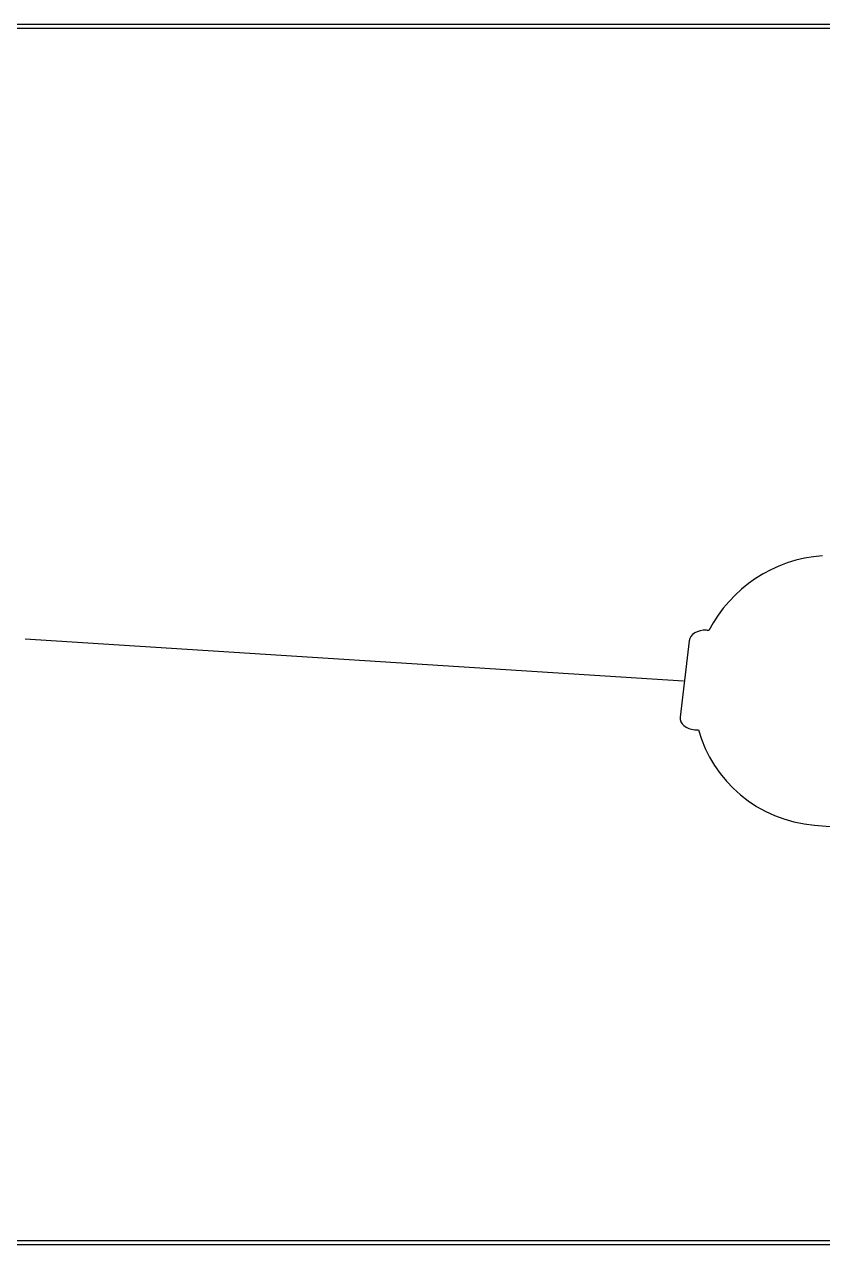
# Model space of a CAD drawing. Header units: inches. Extents: x 0 to 16.7, y 0 to 3.5.
# Drawn here: x 12.147 to 14.412, y 0 to 3.465 of the extents above; entities that cross this region are included whole.
import ezdxf

# ---------------------------------------------------------------- set-up
doc = ezdxf.new("R2010")
doc.units = ezdxf.units.IN
doc.layers.add('cnc_outline', color=7, linetype='CONTINUOUS')
doc.layers.add('cut_paths', color=7, linetype='CONTINUOUS')

msp = doc.modelspace()

# ---------------------------------------------------------------- linework, layer by layer
at = {"layer": 'cnc_outline', "color": 7}
for points in [[(-0.000002, 3.464992), (-0.000002, 0.000013), (16.731979, 0.000013), (16.731979, 3.464992)], [(0.010408, 3.454605), (16.721569, 3.454605), (16.721569, 0.0104), (0.010408, 0.0104)]]:
    msp.add_lwpolyline(points, close=True, dxfattribs=at)
at = {"layer": 'cut_paths', "color": 2}
for points in [[(14.016781, 1.599802), (12.148449, 1.719412)], [(14.032955, 1.714385), (14.007615, 1.497897)], [(14.389132, 1.190971), (14.677062, 1.166202)]]:
    msp.add_lwpolyline(points, dxfattribs=at)
for points in [[(14.411639, 1.955898), (14.273159, 1.946498), (14.151155, 1.863916), (14.088925, 1.743761)], [(14.082025, 1.744597), (14.056965, 1.746157), (14.035095, 1.732681), (14.032955, 1.714385)], [(14.088925, 1.743761), (14.086625, 1.744159), (14.084325, 1.744447), (14.082025, 1.744597)], [(14.007615, 1.497897), (14.005515, 1.479601), (14.023925, 1.463611), (14.048975, 1.462049)], [(14.048975, 1.462049), (14.052475, 1.46183), (14.055775, 1.461905), (14.059115, 1.462231)], [(14.059115, 1.462231), (14.099975, 1.316155), (14.227121, 1.204908), (14.389132, 1.190971)]]:
    msp.add_open_spline(points, degree=3, dxfattribs=at)

doc.saveas('drawing.dxf')
